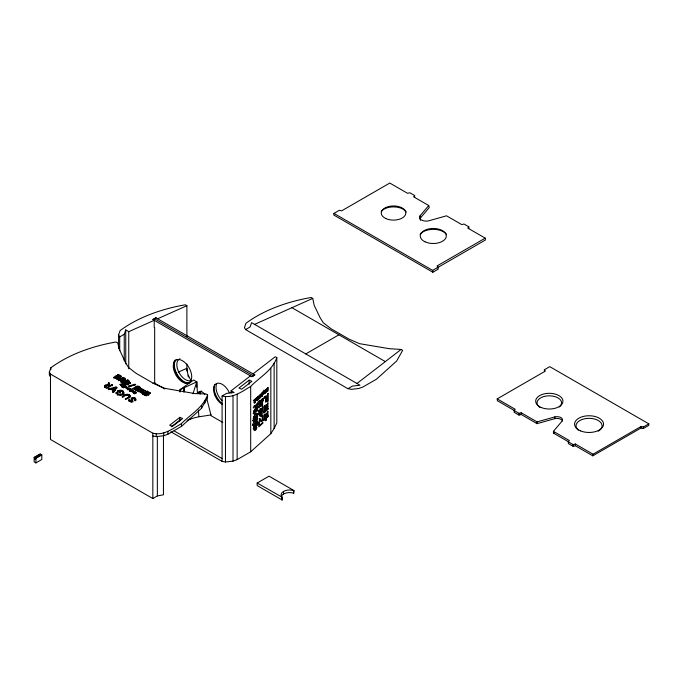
<?xml version="1.0" encoding="UTF-8"?>
<svg xmlns="http://www.w3.org/2000/svg" width="683" height="683" viewBox="0 0 683 683"><rect width="100%" height="100%" fill="white"/><g stroke="black" fill="none" stroke-linecap="round" stroke-linejoin="round"><path stroke-width="1.02" d="M179.569 421.471L179.595 419.353M179.911 391.854L179.936 389.737L193.631 380.03L196.764 381.823L197.447 393.34M131.392 391.052C133.655 390.719 129.514 391.154 131.477 390.907C130.888 389.984 133.373 389.592 132.972 391.205M135.49 392.58L136.361 393.066L136.361 392.366L134.491 393.451L133.458 392.716L133.475 391.675L132.639 391.496L133.723 392.23L133.262 390.736L134.15 391.641A2.86 1.648 0 0 1 133.672 391.914C131.46 392.964 131.981 388.405 132.622 391.376M138.308 389.617L138.521 389.566A2.006 1.161 0 0 0 139.016 389.276L138.547 388.251L136.771 387.987A2.006 1.161 0 0 0 136.276 388.268C137.078 390.821 138.666 388.362 137.257 389.694M132.263 391.615L132.767 390.983L133.723 391.53M183.71 391.905L184.145 387.756L184.145 392.016M414.641 197.267L414.641 195.526L409.826 192.743L407.597 193.332L389.788 183.053L341.611 210.868L339.383 210.27L333.961 213.403L333.774 215.025L432.86 272.235L438.281 269.111L438.059 267.241L437.035 265.96L485.212 238.145L485.425 240.006L437.257 267.821M122.786 380.474L124.895 380.542L124.895 381.242L122.786 381.174L122.59 379.406L121.77 379.458L121.975 380.397L120.848 381.942L122.24 381.899M122.786 381.174L122.59 379.406M536.343 423.221L537.086 421.915L554.895 416.895A5.532 3.193 0 0 1 560.914 417.595A5.532 3.193 0 0 1 562.118 421.07L553.435 431.349L569.349 440.544L568.324 441.833L568.324 443.566L573.148 446.349L575.376 445.76L592.81 455.826L593.032 454.212L641.2 426.397L643.429 426.995L648.85 423.861L549.764 366.651L544.342 369.785L544.539 371.637M592.81 455.826L640.987 428.01L641.2 426.397M640.987 428.01L643.215 428.608L643.429 426.995M648.85 423.861L648.637 425.475L643.215 428.608M134.918 400.084L134.833 399.393M123.563 385.169L124.05 385.263L122.086 386.39L122.086 387.09L124.05 385.955C123.896 383.88 120.353 385.041 122.436 386.51L121.762 386.902L122.462 385.775L123.247 385.818L122.889 386.254M123.563 385.869L122.633 385.408L121.668 386.219M124.801 381.737L124.895 380.542M255.203 427.754L255.203 426.465M260.88 413.556L260.88 412.114M132.229 401.322C131.486 402.688 128.976 401.425 129.915 399.931L128.993 399.717L128.822 400.511C135.883 405.83 129.898 395.577 134.833 398.693L134.671 399.751L135.61 399.973L135.712 398.462L134.372 397.694L132.186 397.719L131.179 398.676C133.979 400.648 130.001 402.398 129.915 399.931M259.446 403.414L259.617 402.031M192.973 393.826L196.764 381.823L179.936 389.737L179.962 391.811M112.575 384.99L106.992 388.217C102.698 387.722 104.661 383.411 107.94 384.999C108.016 387.363 107.905 380.935 109.562 383.248L108.802 386.117L109.596 386.578L109.596 385.878L111.858 384.58L112.575 385.682L111.858 384.58M107.974 385.682L108.708 382.753M127.832 388.909L127.67 389.694L127.49 388.883A0.922 0.529 0 0 1 127.055 388.644L126.082 387.21M105.447 386.518L105.763 387.406M50.474 376.871L49.338 374.916L49.338 372.133L50.849 367.787C69.427 354.05 93.281 345.914 116.067 341.995L117.638 342.9L119.738 350.2L125.501 362.656L128.464 367.403L136.13 373.353L154.238 383.812L164.671 388.311L194.886 393.587L206.018 393.929L207.564 394.825L207.564 397.608L201.579 408.272L181.439 426.414L167.89 434.234L163.749 435.754L156.228 436.625L152.838 435.976M118.594 348.637L118.594 334.935L120.097 330.589C138.675 316.852 162.528 308.716 185.324 304.797L186.886 305.702L186.886 336.463M124.238 360.803L124.238 334.286L125.74 329.94L128.754 331.673L154.213 320.301L154.213 327.259M108.802 386.117L109.562 383.248M259.702 410.773L258.43 414.393L258.883 414.547L259.899 411.559L260.923 412.575L261.367 411.636L260.086 410.423L261.316 409.322L261.316 408.511L258.43 411.106L258.43 411.917L259.702 410.773L258.268 410.244M200.11 394.134L201.161 391.214L200.153 392.375L197.916 392.819A6.634 3.833 60 0 1 204.849 394.398M255.826 414.188L256.193 413.198L257.628 413.727L257.26 414.718L254.067 413.898L257.26 414.718M125.877 387.594C128.165 389.395 126.082 385.374 127.388 387.731A2.86 1.648 0 0 1 126.901 388.012C125.262 388.798 125.049 385.972 126.953 387.628M133.458 391.709L134.005 391.683M127.49 388.32L126.5 386.826M49.338 372.133L50.474 374.088L152.838 433.193C163.459 435.959 172.842 428.608 181.439 423.631C190.455 414.359 203.141 407.7 207.564 394.825M276.811 357.627L276.811 422.982L274.131 428.497L270.835 433.654L250.687 451.796L237.146 459.616L233.005 461.136L225.475 462.007L222.086 461.358L222.086 395.995C232.707 398.761 242.089 391.41 250.687 386.433C259.702 377.161 272.389 370.502 276.811 357.627L275.266 356.731L253.034 373.883M255.502 414.427L253.743 417.885L253.376 417.561L255.502 413.377L257.628 413.727M128.993 399.717L128.822 401.211M261.538 420.796L261.034 421.735L259.95 419.985L258.891 423.725L258.37 423.716L259.95 418.355L261.538 420.796L260.103 420.267L259.045 418.636M260.411 414.794L259.173 416.084M125.646 380.03L124.349 378.373L122.838 378.262L124.537 379.244L124.562 378.587L122.684 378.322A2.194 1.272 0 0 0 122.044 378.689L123.128 380.132M136.839 387.645L136.754 386.996A1.767 1.024 0 0 1 137.3 386.68C139.52 385.818 140.314 389.6 137.795 387.705C136.54 385.4 140.058 386.937 140.365 388.098M139.503 387.363L137.522 386.629M133.023 401.877L132.195 399.478L132.963 398.838M130.291 390.002L130.222 390.104A1.827 1.05 0 0 1 129.77 390.36M145.419 394.706L146.905 395.559L146.35 395.884L144.215 394.646L146.401 393.878L148.894 394.381L148.604 394.817C146.922 393.391 143.737 395.628 146.905 395.124M134.671 400.443L135.61 400.673L135.968 399.64L133.936 398.291L131.819 398.59L131.273 399.854M254.546 429.24L253.82 430M108.349 388.994L109.143 389.455L111.201 388.9L113.549 390.249L112.575 391.436L113.369 392.588L116.853 387.457L116.042 386.988L108.349 388.994L108.349 389.694L116.042 387.688L116.853 388.149L116.853 387.457M113.369 392.588L115.692 389.634M414.641 195.526L413.625 196.815L428.736 205.54L429.231 207.564L420.549 217.843A5.695 3.287 0 0 0 420.557 220.361M428.736 205.54L420.054 215.819A6.634 3.833 0 0 0 421.496 219.986A6.634 3.833 0 0 0 428.711 220.822L446.52 215.802L461.751 224.596L463.979 224.007L468.794 226.79L467.77 228.079L485.212 238.145M562.425 420.967A5.532 3.193 0 0 0 554.895 418.636L537.086 423.656L521.223 414.496L518.995 415.085L514.179 412.301L514.179 410.568L515.204 409.279L497.198 398.881L545.367 371.074L544.342 369.785M113.976 390.42L115.581 387.739L113.976 390.42L112.114 389.344L112.114 388.653L115.547 387.722M112.575 392.136L113.549 390.249M121.557 384.256L119.815 384.469L122.778 383.966L120.823 385.05L121.557 384.256L120.823 385.741L120.823 385.05M123.469 394.569C125.715 392.025 120.652 389.959 118.646 391.214L118.646 391.914L120.02 391.555M133.919 393.408L134.44 393.792L135.755 393.032L135.755 392.341C135.447 393.323 133.159 393.126 134.252 392.221M264.791 390.864L263.382 392.136L264.791 390.471L263.356 390.334M265.089 392.785L263.484 394.228L265.388 392.119L265.388 393.331L263.655 392.255M257.739 402.278L259.933 400.306M255.519 406.061L253.376 407.99L253.376 407.153L256.142 404.669L256.142 409.356L255.519 409.911L255.519 406.061L254.093 405.531M265.678 396.977L263.758 398.71L263.758 397.865L266.302 395.568L266.302 401.698L265.678 402.253L265.678 396.977L264.244 396.439M263.314 400.494L261.973 403.568L261.973 398.992L262.596 398.437L262.596 400.212L263.314 399.564L263.314 400.494L261.879 399.965M258.106 406.581L257.457 407.162L257.457 410.654L256.834 411.217L256.834 403.619L257.457 403.064L257.457 406.257L258.106 405.676L258.106 406.581L256.671 406.044M261.973 404.831L258.644 407.828L258.644 406.991L262.596 403.44L262.596 405.958L261.973 406.513L261.973 404.831L260.539 404.302M254.836 411.422L256.449 409.962L256.449 410.799L253.197 413.736L254.836 408.921L254.836 411.422L253.402 410.884M267.326 405.181L264.688 407.563L264.688 409.083L267.326 406.709L267.326 405.181L265.892 404.652M253.752 417.006L255.186 417.535L253.197 419.328L253.197 418.551L257.807 414.402L255.809 417.552L254.375 417.023M255.809 417.552L257.431 416.092L257.431 418.013L254.178 421.411L252.744 420.882M267.941 406.983L266.319 408.443L266.319 409.979L268.308 408.186L268.308 409.023L263.706 413.172L263.706 412.336L265.687 410.543L265.687 409.015L264.073 410.466L264.073 406.129L264.688 405.574L264.688 406.744L267.326 404.37L267.941 402.646L267.941 406.983L266.507 406.453M254.375 416.442L256.817 417.398L253.564 420.327L255.186 417.535M263.04 411.951L266.114 409.185M254.178 421.411L257.508 418.414L257.508 419.183L253.564 422.734L253.564 420.762L256.817 417.398M252.753 424.305L254.187 424.843L257.431 421.522L257.431 420.754L253.564 424.228L253.564 427.31L255.186 425.851L252.753 425.048M254.187 424.843L257.406 421.94L257.406 422.683L254.187 425.996L252.753 425.466M267.326 413.667L264.688 416.041L264.688 417.091L267.326 414.709L267.326 413.667L265.892 413.138M254.187 425.996L257.448 423.059L255.809 425.774L257.807 423.981L257.807 424.758L253.197 428.907L255.186 425.851M254.067 426.294L255.604 424.911M267.941 414.982L264.073 418.474L264.073 414.82L264.688 414.265L264.688 415.221L267.326 412.848L267.941 411.337L267.941 414.982L266.507 414.453M265.687 418.867L263.706 420.66L263.706 419.823L268.308 415.674L268.308 416.51L266.319 418.303L266.319 420.258L265.687 420.822L265.687 418.867L264.253 418.337M126.953 388.32L128.173 387.637L127.593 388.661L129.403 388.354L127.67 389.003M131.939 390.275L132.203 390.719M153.043 319.627L156.023 317.868M179.911 417.347L169.7 425.219L172.432 426.397L182.634 418.525L179.911 417.347L179.911 420.13L171.271 426.79M231.119 392.904L231.119 390.778L250.456 375.863M251.72 376.598L254.699 374.839M249.158 380.149L238.948 388.021L241.68 389.199L251.882 381.327L249.158 380.149L249.158 384.273M356.97 383.479L401.117 349.431L402.671 350.328L396.686 360.991L376.546 379.133L362.997 386.954L358.857 388.473L351.327 389.344L347.937 388.695L245.573 329.59L244.446 327.635L245.948 323.29C264.526 309.553 288.388 301.416 311.175 297.498L312.737 298.403L314.171 305.318L320.242 317.945L323.307 322.76L331.11 328.788L349.218 339.238L359.523 343.669L389.319 348.706L401.117 349.431M117.339 391.905L117.339 391.214C124.545 386.971 126.816 397.267 117.946 394.535M116.434 376.939L117.015 377.93L116.434 377.631L116.895 376.623L119.875 378.228L117.8 378.894L117.8 379.594M116.434 377.631L116.895 376.623M127.115 388.951L128.173 388.337M129.446 397.873C132.775 394.441 123.939 394.176 122.957 397.011M130.453 389.669C130.624 387.765 130.043 391.197 128.361 389.404C129.591 387.517 132.826 389.25 129.924 388.875M130.453 390.36L130.632 389.771M121.557 381.532L121.881 380.542M259.677 414.948L259.19 415.085M119.721 350.678L119.721 336.89L124.238 334.286M121.591 376.973L118.424 375.146L117.903 375.445L118.424 374.446L121.591 376.273L120.08 377.11L117.689 375.735L117.689 375.035L116.332 375.821L116.332 376.521M116.119 375.949L116.767 377.016L116.119 375.949L113.702 377.34L114.351 377.716M113.702 378.041L117.835 375.684L120.225 377.067M117.015 377.229L115.034 377.895L117.715 379.441L118.227 379.142L117.8 378.894M116.332 375.821L119.38 377.579L119.892 377.289L117.476 375.889L117.476 376.589L117.835 375.684M115.034 378.595L117.672 377.579L118.253 378.595L117.169 379.227L116.597 378.203L118.253 377.904M117.689 375.035L120.439 376.213L120.439 376.905M108.682 383.47L109.562 383.94M118.424 380.072L121.284 378.425L121.933 378.8L121.933 379.492L121.284 379.116L118.424 380.764L118.424 380.072L119.081 380.448L120.054 379.885L121.454 380.747L120.609 379.56L120.609 380.26M108.93 386.271C107.564 384.136 103.184 386.245 106.966 387.406L108.93 386.271L108.93 386.962M120.609 379.56L121.933 378.8M121.454 380.055L120.9 381.071M120.848 381.942L122.786 381.003L124.801 381.046M128.387 380.252L122.94 383.376L122.94 382.676L127.764 379.893L128.387 380.952L125.843 382.42L125.843 381.72L128.575 380.636L129.198 381.686M124.084 383.223L125.698 382.292L125.698 382.992L124.084 383.923L124.084 383.223L124.707 383.581L129.198 380.994M125.843 382.42L128.575 381.327L128.575 380.636M128.652 382.514L125.45 384.341L125.45 383.641L128.583 381.831L130.547 382.967L130.547 383.667L128.583 382.531M124.084 383.923L124.707 384.281L127.405 382.728M127.687 383.769L128.652 383.206L129.377 383.624L129.377 382.924L128.404 383.487L127.687 383.069L128.404 384.179L128.404 383.487M126.79 385.11L126.79 384.418L127.858 383.803L127.858 384.503L127.14 383.385L127.858 383.803M125.399 386.732L123.128 387.688L123.128 386.988L125.083 385.861L125.228 386.834L125.399 386.04M130.547 382.967L127.414 384.777L126.79 384.418M123.128 386.988L125.373 387.15L126.082 386.51L125.228 386.134M119.96 392.725L120.609 392.349L118.646 391.214M129.078 388.858L127.593 389.361M132.972 388.465L136.011 386.715L136.66 387.782L136.011 387.406L132.972 389.165L132.972 388.465L133.62 388.84L134.782 388.166L135.934 388.883L135.336 387.85L136.848 388.354L136.293 388.678L136.66 387.09M130.086 390.633L129.386 390.642L130.086 390.633L130.086 391.333M129.958 391.017L129.958 390.326L131.384 389.498L131.717 390.377L131.384 389.498M129.958 390.326L131.717 389.686M134.645 388.9L135.191 388.576L137.975 390.181L137.975 390.881L135.191 389.276L134.645 389.592L134.645 388.9L135.721 389.515L135.721 390.215M135.379 388.507L135.934 388.192M136.293 387.978L136.848 387.662L136.848 388.354M125.356 398.735L126.056 399.137C136.199 395.884 125.399 391.581 122.061 396.832L122.752 397.233C125.723 392.546 134.431 396.029 125.356 398.735L125.356 399.435L129.463 396.447M135.2 390.514L135.721 389.515M137.975 390.181L135.2 389.814M133.475 391.675L132.801 391.692M134.175 392.324L135.755 392.341M145.351 391.393L145.906 391.069L141.492 388.516L140.937 388.84L145.906 391.769M141.56 389.899L142.815 390.625L142.815 389.925L141.876 390.471L140.561 389.711L140.006 390.027L143.848 392.298M138.845 390.778L138.29 391.094L141.509 392.956L143.848 391.607L142.534 390.847L142.645 392.247L141.415 392.956L141.415 392.255L138.845 390.778L138.29 391.786M140.937 389.532L141.492 388.516M245.573 329.59L250.089 326.986L251.592 322.641L359.984 385.221L352.454 386.083L347.937 388.695M141.415 392.255L142.645 391.547M143.959 394.467L145.761 393.425L145.761 392.734L145.103 392.358L142.406 393.912L143.054 394.296M145.325 392.921L145.325 392.23L147.229 391.128L150.294 392.904L150.294 393.596L147.229 391.829M142.406 394.612L147.332 391.82M34.628 458.711L35.414 459.164L35.414 458.054L41.313 454.647L41.8 454.921L41.8 459.514L35.9 462.92L34.15 461.913L34.15 457.32L40.049 453.913L40.536 454.195L40.536 455.305L34.628 458.711L34.628 457.601L40.536 454.195M144.215 395.346L145.991 394.578L148.894 395.073L148.894 394.381M35.414 458.054L35.9 458.327L41.8 454.921M147.229 391.128L147.332 392.512L146.521 392.981L146.521 392.29L148.288 393.314L149.099 392.845L149.099 393.536M150.294 392.904L148.288 394.006L148.288 393.314M333.961 213.403L432.638 270.374L438.059 267.241M222.086 395.995L226.602 393.382L234.132 392.52L231.119 390.778M305.788 353.931L338.905 334.807M50.474 374.088L50.474 439.451L152.838 498.556L157.355 495.943L163.45 494.791L163.45 435.395M293.903 490.531L293.699 490.642A8.392 4.841 0 0 0 283.573 491.41A8.392 4.841 0 0 0 282.241 497.258L282.045 499.947L257.175 485.587L257.175 483.018L269.034 476.171L293.903 490.531L293.699 493.22A8.392 4.841 0 0 0 281.405 496.157M257.175 483.018L282.241 497.258M187.748 420.13L190.455 418.858M157.611 318.782L186.886 305.702M254.605 324.374L312.737 298.403M152.975 383.436L154.913 382.565M178.169 372.175L186.886 368.282L188.32 377.05M105.737 386.271L106.198 386.083M187.074 420.737C194.638 416.485 202.808 416.596 211.004 414.82M128.771 385.989L135.089 384.205L135.729 384.572L129.42 386.365L128.771 385.989L129.42 387.056L129.42 386.365M128.771 386.689L135.089 384.896M120.737 384.913L122.581 384.427L122.581 383.726M514.179 410.568L518.995 413.343L521.223 412.754L537.086 421.915L537.086 423.656M568.324 441.833L573.148 444.607L575.376 444.018L593.032 454.212M122.778 384.657L122.129 384.828L122.129 384.128M139.477 388.064L139.725 388.012A1.767 1.024 0 0 0 140.28 387.696L139.443 386.458L137.3 385.98A1.767 1.024 0 0 0 136.754 386.296C136.079 387.62 140.587 388.755 138.905 387.466M131.469 391.188L131.751 391.607L130.709 391.342L130.709 390.642M123.282 378.766C121.95 379.185 124.391 380.533 125.006 379.705A2.194 1.272 0 0 0 125.646 379.338L124.887 378.066L122.684 377.631A2.194 1.272 0 0 0 122.044 377.998C121.352 379.219 125.245 380.516 124.639 379.278M121.77 380.149L122.59 380.098M125.228 386.834L125.698 386.894M137.761 389.165C139.614 388.67 135.686 387.961 137.514 389.114M116.187 393.741L116.144 392.631L117.143 392.631L117.988 393.86L120.097 394.364A2.92 1.682 0 0 0 121.762 394.057L122.65 393.545A2.92 1.682 0 0 0 123.188 392.58C122.556 390.42 119.303 390.778 117.715 391.649L117.715 390.958M116.144 393.323L117.143 393.323L117.988 394.552M122.436 386.51L121.762 386.202M107.205 385.502L104.704 386.057L104.772 387.594M254.776 412.967L256.193 413.198M127.926 395.559L128.908 395.884M138.914 388.729L137.582 388.226M128.993 400.409L129.915 400.631M259.881 408.793L261.316 409.322M261.367 411.636L259.933 411.106L259.489 412.037L260.923 412.575M255.015 410.27L256.449 410.799M256.005 417.484L257.431 418.013M255.997 420.984L257.431 421.522M252.744 420.421L254.178 420.95M252.753 423.904L254.187 424.442M134.005 398.898L134.5 399.111M117.331 394.936L117.946 395.235M116.895 377.315L119.875 378.928M137.018 390.13L136.506 389.831M118.253 378.595L117.672 377.579M514.308 410.5L497.386 400.733L497.198 398.881M568.461 441.764L553.435 433.09L553.435 431.349L554.169 433.509M291.948 307.691L385.332 361.606M154.324 318.628L253.41 375.838M164.765 388.969L154.665 383.146L154.665 327.516M222.701 422.418L211.141 415.751L206.573 397.813M117.903 374.745L120.439 376.213M128.387 380.952L127.764 379.893M145.325 392.23L148.39 393.997L148.39 394.697M136.258 387.321L136.848 387.662M117.476 376.589L119.892 377.981M145.761 393.425L145.103 392.358M125.698 382.292L125.271 382.053L125.698 382.992M140.006 390.727L142.645 392.247M125.45 383.641L126.073 384M120.848 381.242L121.514 382.326M122.94 382.676L123.563 383.735M136.361 392.366C135.251 390.907 133.859 392.699 132.835 391.999L132.767 390.983M108.802 385.425L109.596 385.878M117.339 391.214L120.609 393.041M112.114 388.653L113.976 389.72M111.986 390.044L113.549 390.949M112.575 391.436L113.369 391.897M174.131 430.888L222.086 458.575M170.904 431.801L222.086 461.358M34.15 457.32L34.628 457.601M122.684 392.332L123.188 393.28A2.92 1.682 0 0 1 122.65 394.245L121.762 394.757A2.92 1.682 0 0 1 120.097 395.064L117.331 394.245L116.144 392.631M118.594 334.935L119.721 336.89M188.32 375.198L190.924 380.61M420.054 215.819L420.549 217.843M125.595 387.176L125.535 387.398A1.989 1.144 0 0 1 125.237 387.568M432.638 270.374L432.86 272.235M198.446 410.099L198.821 416.374M139.153 389.72L138.282 388.806L136.771 388.678A2.006 1.161 0 0 0 136.276 388.969M575.376 444.018L575.376 445.76M573.148 444.607L573.148 446.349M554.895 416.895L554.895 418.636M521.223 412.754L521.223 414.496M518.995 413.343L518.995 415.085M468.794 226.79L468.794 228.532M293.699 490.642L293.699 493.22M283.573 491.41L283.573 493.988M282.045 497.378L282.045 499.947M274.131 363.134L274.131 428.497M270.835 368.291L270.835 433.654M264.884 407.913L264.884 409.45M261.41 408.391L261.41 410.406M256.373 413.864L256.373 414.641M250.687 386.433L250.687 451.796M237.146 394.253L237.146 459.616M233.005 395.773L233.005 461.136M225.475 396.644L225.475 462.007M204.874 400.332L204.874 403.115M201.579 405.489L201.579 408.272M196.764 381.823L196.764 387.141M186.886 364.039L186.886 371.065M181.439 423.631L181.439 426.414M167.89 431.451L167.89 434.234M163.749 432.979L163.749 435.754M157.355 436.548L157.355 495.943M156.228 433.842L156.228 436.625M152.838 433.193L152.838 498.556M143.473 391L143.473 390.3L141.876 391.163L141.876 390.471M140.561 389.711L140.561 390.403M139.144 387.568L139.144 388.268M137.881 386.424L137.881 387.124M137.428 390.505L137.428 391.197M136.369 389.891L136.369 390.591M136.011 386.715L136.011 387.406M135.704 387.637L135.704 388.337M135.61 399.973L135.61 400.673M135.336 387.85L135.379 389.208M135.191 388.576L135.191 389.276M135.174 398.035L135.174 398.735M134.782 388.166L134.782 388.866M134.44 393.101L134.44 393.792M133.262 390.736L133.168 391.641M132.024 390.249L132.024 390.941M131.802 390.872L131.734 391.615L131.665 390.941M131.819 397.899L131.819 398.59M131.085 390.591L131.085 391.282M130.982 389.071L130.982 389.762M130.282 390.514L130.282 391.205M129.744 390.437L129.744 391.137M129.574 394.8L129.574 395.5M129.104 394.569L129.104 395.269M128.754 331.673L128.754 368.803M128.583 381.831L128.652 383.206M128.609 394.415L128.609 395.107M128.088 394.322L128.088 395.013M127.977 389.173L127.977 389.873M127.542 394.296L127.542 394.987M126.995 394.339L126.995 395.03M126.466 394.45L126.466 395.141M126.398 387.039L126.398 387.739M126.261 381.968L126.261 382.668M126.065 387.398L126.705 388.465L125.996 387.073M125.945 394.629L125.945 395.32M125.74 329.94L125.74 363.877M125.45 394.876L125.45 395.568M125.083 385.861L125.083 386.552M124.758 395.278L124.758 395.969M124.707 383.581L124.707 384.281M123.743 385.084L123.743 385.775M123.452 387.184L123.452 387.876M122.966 390.983L122.966 391.683M121.284 378.425L121.284 379.116M120.08 376.418L120.08 377.11M120.054 379.885L120.054 380.576M119.38 377.579L119.38 378.28M118.893 378.262L118.893 378.963M118.424 374.446L118.424 375.146M117.169 378.527L117.169 379.227M117.143 392.631L117.143 393.323M115.965 377.836L115.965 378.536M116.042 386.988L116.042 387.688M115.547 377.597L115.547 378.288M111.201 388.9L111.201 389.592M106.966 387.406L106.966 388.098M50.849 367.787L50.849 369.648M35.9 458.327L35.9 462.92M420.122 234.235A14.48 8.358 0 0 1 433.184 229.36A14.48 8.358 0 0 1 446.358 234.132M381.157 211.491A13.626 7.863 0 0 1 394.048 206.906A13.626 7.863 0 0 1 406.317 212.029M222.026 400.716A13.028 7.522 60 0 1 216.596 383.906M190.13 382.634A13.626 7.863 60 0 1 177.435 374.89A13.626 7.863 60 0 1 176.129 359.548M217.8 399.675A14.48 8.358 60 0 1 216.759 398.104M215.845 396.447A14.48 8.358 60 0 1 214.718 393.869M200.153 392.375A5.695 3.287 60 0 1 201.639 391.146M191.027 380.559A12.26 7.078 60 0 1 178.818 372.184A12.26 7.078 60 0 1 179.962 358.746M222.137 403.516A13.626 7.863 60 0 1 214.684 384.503M186.732 383.505A14.48 8.358 60 0 1 176.214 373.695A14.48 8.358 60 0 1 174.703 360.24M222.308 404.396A12.26 7.078 60 0 1 214.53 385.332A12.26 7.078 60 0 1 229.317 392.64M578.33 430.119A13.028 7.522 0 0 1 581.045 419.908A13.028 7.522 0 0 1 598.854 420.882A13.028 7.522 0 0 1 598.206 431.204M538.17 405.856A12.26 7.078 0 0 1 550.464 395.85A12.26 7.078 0 0 1 559.317 407M539.869 407.418A12.26 7.078 0 0 1 538.656 406.402M282.241 499.828A8.392 4.841 0 0 1 281.405 498.667M122.086 385.374L123.282 385.221L122.086 385.374M254.102 402.569L254.272 403.226L254.844 402.961A1.221 0.538 -69.7 0 0 255.16 402.424L255.16 401.16A1.221 0.538 -69.7 0 0 254.844 401.203L254.102 402.569M256.723 427.567C257.047 428.77 254.768 432.1 254.272 429.769A1.87 0.828 -69.7 0 1 254.477 428.659C254.52 427.609 256.586 425.569 256.723 427.567M259.839 415.23C262.434 420.95 263.578 405.933 259.839 415.23M258.78 404.609C261.06 409.638 262.161 396.456 258.78 404.609M261.418 396.08L261.452 396.55A1.093 0.478 -69.7 0 0 261.674 396.721L262.349 396.114A1.093 0.478 -69.7 0 0 262.571 395.542L262.571 394.885A1.093 0.478 -69.7 0 0 262.349 394.714L261.674 395.32A1.093 0.478 -69.7 0 0 261.452 395.892L261.418 396.08M263.553 392.682C264.645 394.561 264.816 389.259 263.553 392.682M254.409 402.278C254.768 403.866 255.374 400.264 254.409 402.278M260.471 414.624C261.23 417.928 262.477 410.44 260.471 414.624M254.938 428.822C255.596 431.699 256.706 425.159 254.938 428.822M259.403 404.046C260.018 406.675 261.026 400.69 259.403 404.046M263.851 392.409L264.287 391.888L263.851 392.409M261.726 395.799C262.067 397.258 262.622 393.946 261.726 395.799M124.434 386.629L125.057 386.954A1.989 1.144 0 0 0 125.544 386.672L124.434 386.629M129.138 389.353L129.77 389.669A1.827 1.05 0 0 0 130.222 389.404L129.138 389.353M254.528 399.589L253.359 400.648L254.23 400.264L254.23 401.595L254.528 399.589M255.433 398.676L254.742 399.7L255.135 400.878L255.433 398.676M257.961 396.396L257.662 400.315L257.961 396.396M262.938 391.957L261.077 393.63L261.077 394.885L262.946 393.203L261.376 394.236L262.938 391.957M265.388 389.711L265.089 392.179L265.73 390.702L265.388 389.711M257.056 397.438L255.835 398.539L256.757 398.112L256.757 400.656L257.056 397.438M260.411 394.39L258.55 396.473L260.112 395.064L260.411 396.533L260.411 394.39M267.992 387.568L266.131 389.643L267.693 388.234L267.992 389.711L267.992 387.568M263.117 393.323L260.906 395.713L263.117 393.323M259.531 396.832L258.379 399.41L260.59 397.412L259.531 397.967L259.531 396.832M266.771 390.309L265.96 392.58L268.171 390.582L267.463 390.821L267.463 389.686L266.771 391.444L266.771 390.309M260.249 400.392L258.439 403.465L261.367 400.836L261.367 400.025L260.249 401.032L260.249 400.392M268.18 393.408L267.557 393.963L267.557 401.553L268.18 400.998L268.18 393.408M262.844 406.914L262.221 407.469L262.221 409.04L261.29 409.885L261.29 410.696L262.221 409.851L262.221 411.499L262.844 410.935L262.844 406.914M262.844 415.793L262.221 416.357L262.221 421.215L262.844 420.66L262.844 415.793M259.403 423.801L258.78 424.365L258.78 426.901L262.887 423.195L262.887 422.359L259.403 425.5L259.403 423.801M155.835 317.766L152.821 319.499L251.907 376.709L254.921 374.967L155.835 317.766M120.712 383.197L120.712 383.197M424.98 241.773A13.028 7.522 0 0 0 446.127 237.232A13.028 7.522 0 0 0 428.736 228.925A13.028 7.522 0 0 0 424.98 241.773M385.716 218.483A12.26 7.078 0 0 0 405.634 214.214A12.26 7.078 0 0 0 389.276 206.394A12.26 7.078 0 0 0 385.716 218.483M173.337 367.113A13.028 7.522 60 0 0 187.842 383.154A13.028 7.522 60 0 0 186.339 363.945A13.028 7.522 60 0 0 173.337 367.113M580.67 430.922A14.48 8.358 0 0 0 603.473 424.894A14.48 8.358 0 0 0 583.034 416.51A14.48 8.358 0 0 0 580.67 430.922M541.431 407.58A13.626 7.863 0 0 0 562.877 401.894A13.626 7.863 0 0 0 543.634 394.014A13.626 7.863 0 0 0 541.431 407.58"/></g></svg>
